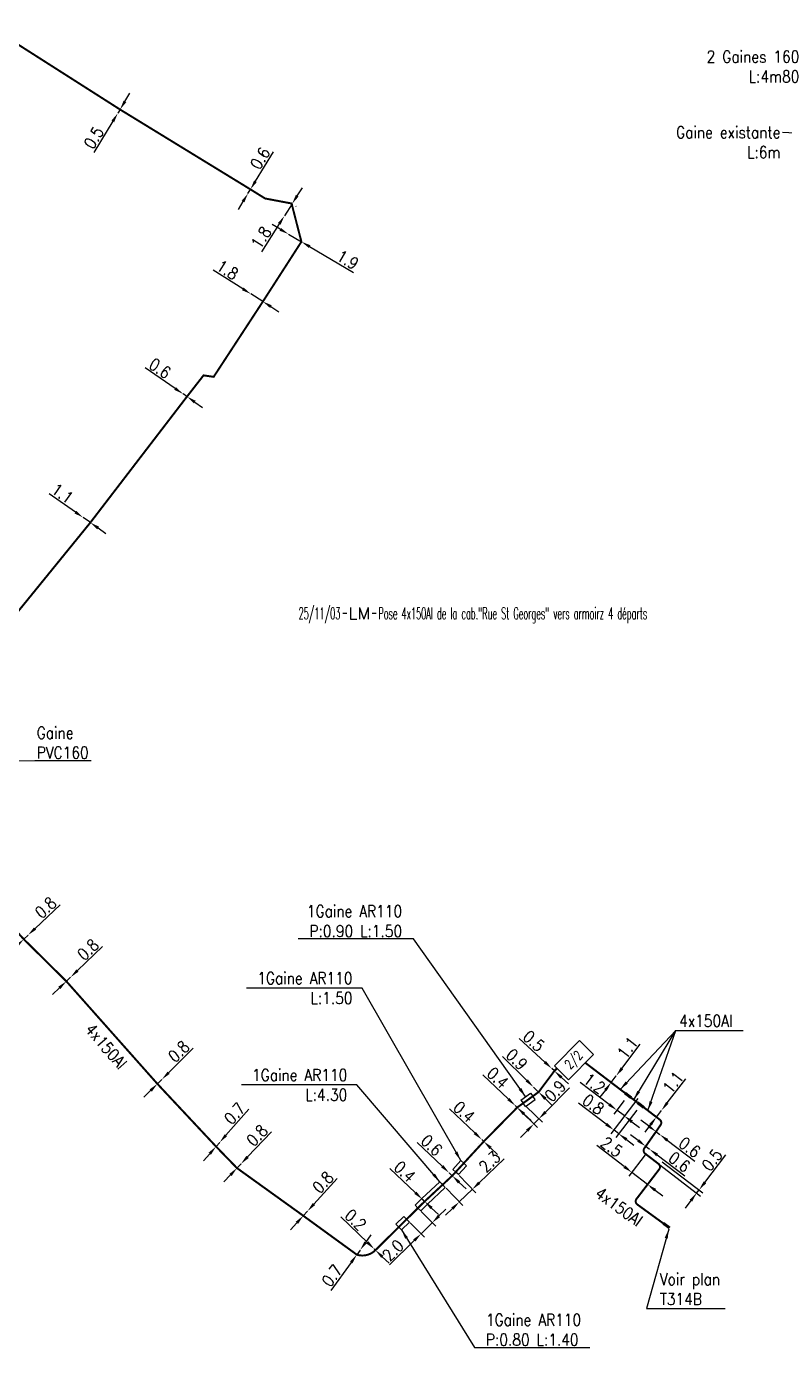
# Model space of a CAD drawing. Header units: millimetres. Extents: x 80000 to 81010, y 144000 to 145002.
# Drawn here: x 80369.8 to 80465.4, y 144175.5 to 144342.2 of the extents above; entities that cross this region are included whole.
import ezdxf
from ezdxf.enums import TextEntityAlignment as Align

# ---------------------------------------------------------------- set-up
doc = ezdxf.new("R2010")
doc.units = ezdxf.units.MM
doc.header["$PDMODE"] = 34
doc.linetypes.add('B_ST_AL', pattern=[2000, 1000, 1000])
doc.layers.get('0').update_dxf_attribs({"linetype": 'CONTINUOUS'})
doc.layers.get('Defpoints').update_dxf_attribs({"linetype": 'CONTINUOUS'})
for name, color, linetype in [('B_100', 3, 'CONTINUOUS'), ('B_110', 1, 'CONTINUOUS'), ('B_300', 7, 'CONTINUOUS'), ('B_310', 7, 'CONTINUOUS'), ('B_400', 7, 'CONTINUOUS')]:
    doc.layers.add(name, color=color, linetype=linetype)
doc.styles.add('M_ROMANS', font='ROMANS.shx', dxfattribs={"width": 0.75})
doc.styles.get("Standard").update_dxf_attribs({"font": 'romans.shx', "width": 0.85})
doc.dimstyles.new('ISO-25', dxfattribs={"dimtxt": 1.5, "dimasz": 1.2, "dimexe": 0.625, "dimexo": 0.625, "dimgap": 0.25, "dimtad": 1, "dimdec": 1, "dimzin": 1, "dimdsep": 46, "dimtxsty": 'Standard', "dimcen": -0.5, "dimadec": 0, "dimazin": 0, "dimtfac": 1, "dimtdec": 1, "dimtmove": 0, "dimatfit": 3, "dimfxl": 0, "dimtolj": 1, "dimarcsym": 0})
doc.dimstyles.get("Standard").update_dxf_attribs({"dimtxt": 1.5, "dimasz": 1.2, "dimexe": 0.625, "dimexo": 0.625, "dimgap": 0.25, "dimtad": 1, "dimdec": 1, "dimzin": 0, "dimdsep": 46, "dimtxsty": 'Standard', "dimcen": -0.5, "dimadec": 0, "dimazin": 0, "dimtfac": 1, "dimtdec": 1, "dimtmove": 0, "dimatfit": 3, "dimfxl": 0, "dimtolj": 1, "dimtzin": 0, "dimarcsym": 0})

# ---------------------------------------------------------------- blocks, each defined once
blk = doc.blocks.new('*D62')
at = {"layer": 'B_100', "color": 0, "linetype": 'Continuous', "lineweight": -2, "transparency": 16777216}
for p, q in [((80376.21, 144223.07), (80379.36, 144226.1)), ((80374.8, 144221.72), (80375.34, 144222.24)), ((80373.93, 144220.89), (80373.07, 144220.06))]:
    blk.add_line(p, q, dxfattribs=at)
at = {"layer": 'B_100', "color": 0, "linetype": 'Continuous', "transparency": 16777216}
for points in [[(80376.07, 144223.22), (80376.35, 144222.93), (80375.34, 144222.24)], [(80373.79, 144221.04), (80374.07, 144220.75), (80374.8, 144221.72)]]:
    blk.add_solid(points, dxfattribs=at)
at = {"layer": 'Defpoints', "color": 0, "linetype": 'Continuous', "transparency": 16777216}
for p in [(80375.34, 144222.24), (80375.34, 144222.24), (80374.8, 144221.72)]:
    blk.add_point(p, dxfattribs=at)
at = {"layer": 'B_100', "color": 0, "linetype": 'Continuous', "transparency": 16777216, "insert": (80377.53, 144225.72), "char_height": 1.5, "attachment_point": 5, "rotation": 43.7852}
blk.add_mtext('\\A1;0.8', dxfattribs=at)
blk = doc.blocks.new('*D63')
at = {"layer": 'B_100', "color": 0, "linetype": 'Continuous', "lineweight": -2, "transparency": 16777216}
for p, q in [((80370.85, 144228.37), (80374.02, 144231.38)), ((80369.43, 144227.03), (80369.97, 144227.55)), ((80368.56, 144226.21), (80367.69, 144225.38))]:
    blk.add_line(p, q, dxfattribs=at)
at = {"layer": 'B_100', "color": 0, "linetype": 'Continuous', "transparency": 16777216}
for points in [[(80370.71, 144228.52), (80370.98, 144228.23), (80369.97, 144227.55)], [(80368.42, 144226.35), (80368.7, 144226.06), (80369.43, 144227.03)]]:
    blk.add_solid(points, dxfattribs=at)
at = {"layer": 'Defpoints', "color": 0, "linetype": 'Continuous', "transparency": 16777216}
for p in [(80369.97, 144227.55), (80369.97, 144227.55), (80369.43, 144227.03)]:
    blk.add_point(p, dxfattribs=at)
at = {"layer": 'B_100', "color": 0, "linetype": 'Continuous', "transparency": 16777216, "insert": (80372.18, 144231.02), "char_height": 1.5, "attachment_point": 5, "rotation": 43.4297}
blk.add_mtext('\\A1;0.8', dxfattribs=at)
blk = doc.blocks.new('*D65')
at = {"layer": 'B_100', "color": 0, "linetype": 'Continuous', "lineweight": -2, "transparency": 16777216}
for p, q in [((80387.71, 144210.18), (80390.81, 144213.27)), ((80386.29, 144208.77), (80386.86, 144209.33)), ((80385.44, 144207.92), (80384.59, 144207.08))]:
    blk.add_line(p, q, dxfattribs=at)
at = {"layer": 'B_100', "color": 0, "linetype": 'Continuous', "transparency": 16777216}
for points in [[(80387.57, 144210.32), (80387.85, 144210.04), (80386.86, 144209.33)], [(80385.3, 144208.07), (80385.58, 144207.78), (80386.29, 144208.77)]]:
    blk.add_solid(points, dxfattribs=at)
at = {"layer": 'Defpoints', "color": 0, "linetype": 'Continuous', "transparency": 16777216}
for p in [(80386.86, 144209.33), (80386.86, 144209.33), (80386.29, 144208.77)]:
    blk.add_point(p, dxfattribs=at)
at = {"layer": 'B_100', "color": 0, "linetype": 'Continuous', "transparency": 16777216, "insert": (80388.98, 144212.86), "char_height": 1.5, "attachment_point": 5, "rotation": 44.8918}
blk.add_mtext('\\A1;0.8', dxfattribs=at)
blk = doc.blocks.new('*D66')
at = {"layer": 'B_100', "color": 0, "linetype": 'Continuous', "lineweight": -2, "transparency": 16777216}
for p, q in [((80394.94, 144202.29), (80397.83, 144205.57)), ((80393.69, 144200.86), (80394.15, 144201.39)), ((80392.9, 144199.96), (80392.1, 144199.06))]:
    blk.add_line(p, q, dxfattribs=at)
at = {"layer": 'B_100', "color": 0, "linetype": 'Continuous', "transparency": 16777216}
for points in [[(80394.79, 144202.42), (80395.09, 144202.16), (80394.15, 144201.39)], [(80392.75, 144200.09), (80393.05, 144199.83), (80393.69, 144200.86)]]:
    blk.add_solid(points, dxfattribs=at)
at = {"layer": 'Defpoints', "color": 0, "linetype": 'Continuous', "transparency": 16777216}
for p in [(80393.69, 144200.86), (80394.15, 144201.39), (80394.15, 144201.39)]:
    blk.add_point(p, dxfattribs=at)
at = {"layer": 'B_100', "color": 0, "linetype": 'Continuous', "transparency": 16777216, "insert": (80396.03, 144205.04), "char_height": 1.5, "attachment_point": 5, "rotation": 48.6605}
blk.add_mtext('\\A1;0.7', dxfattribs=at)
blk = doc.blocks.new('*D67')
at = {"layer": 'B_100', "color": 0, "linetype": 'Continuous', "lineweight": -2, "transparency": 16777216}
for p, q in [((80397.67, 144199.55), (80400.68, 144202.72)), ((80395.5, 144197.27), (80394.67, 144196.4)), ((80396.33, 144198.14), (80396.84, 144198.68))]:
    blk.add_line(p, q, dxfattribs=at)
at = {"layer": 'B_100', "color": 0, "linetype": 'Continuous', "transparency": 16777216}
for points in [[(80397.52, 144199.69), (80397.82, 144199.41), (80396.84, 144198.68)], [(80395.36, 144197.4), (80395.65, 144197.13), (80396.33, 144198.14)]]:
    blk.add_solid(points, dxfattribs=at)
at = {"layer": 'Defpoints', "color": 0, "linetype": 'Continuous', "transparency": 16777216}
for p in [(80396.33, 144198.14), (80396.84, 144198.68), (80396.84, 144198.68)]:
    blk.add_point(p, dxfattribs=at)
at = {"layer": 'B_100', "color": 0, "linetype": 'Continuous', "transparency": 16777216, "insert": (80398.86, 144202.26), "char_height": 1.5, "attachment_point": 5, "rotation": 46.4814}
blk.add_mtext('\\A1;0.8', dxfattribs=at)
blk = doc.blocks.new('*D68')
at = {"layer": 'B_100', "color": 0, "linetype": 'Continuous', "lineweight": -2, "transparency": 16777216}
for p, q in [((80406.04, 144193.6), (80408.98, 144196.84)), ((80404.7, 144192.12), (80405.24, 144192.71)), ((80403.89, 144191.23), (80403.08, 144190.35))]:
    blk.add_line(p, q, dxfattribs=at)
at = {"layer": 'B_100', "color": 0, "linetype": 'Continuous', "transparency": 16777216}
for points in [[(80405.89, 144193.74), (80406.19, 144193.47), (80405.24, 144192.71)], [(80403.74, 144191.37), (80404.04, 144191.1), (80404.7, 144192.12)]]:
    blk.add_solid(points, dxfattribs=at)
at = {"layer": 'Defpoints', "color": 0, "linetype": 'Continuous', "transparency": 16777216}
for p in [(80405.24, 144192.71), (80405.24, 144192.71), (80404.7, 144192.12)]:
    blk.add_point(p, dxfattribs=at)
at = {"layer": 'B_100', "color": 0, "linetype": 'Continuous', "transparency": 16777216, "insert": (80407.17, 144196.34), "char_height": 1.5, "attachment_point": 5, "rotation": 47.7555}
blk.add_mtext('\\A1;0.8', dxfattribs=at)
blk = doc.blocks.new('*D69')
at = {"layer": 'B_100', "color": 0, "linetype": 'Continuous', "lineweight": -2, "transparency": 16777216}
for p, q in [((80412.57, 144188.75), (80413.27, 144189.72)), ((80411.86, 144187.78), (80411.45, 144187.21)), ((80410.75, 144186.24), (80408.19, 144182.7))]:
    blk.add_line(p, q, dxfattribs=at)
at = {"layer": 'B_100', "color": 0, "linetype": 'Continuous', "transparency": 16777216}
for points in [[(80412.41, 144188.87), (80412.73, 144188.64), (80411.86, 144187.78)], [(80410.59, 144186.36), (80410.91, 144186.12), (80411.45, 144187.21)]]:
    blk.add_solid(points, dxfattribs=at)
at = {"layer": 'Defpoints', "color": 0, "linetype": 'Continuous', "transparency": 16777216}
for p in [(80411.45, 144187.21), (80411.86, 144187.78), (80411.86, 144187.78)]:
    blk.add_point(p, dxfattribs=at)
at = {"layer": 'B_100', "color": 0, "linetype": 'Continuous', "transparency": 16777216, "insert": (80408.31, 144184.57), "char_height": 1.5, "attachment_point": 5, "rotation": 54.1164}
blk.add_mtext('\\A1;0.7', dxfattribs=at)
blk = doc.blocks.new('*D70')
at = {"layer": 'B_100', "color": 0, "linetype": 'Continuous', "lineweight": -2, "transparency": 16777216}
for p, q in [((80412.8, 144188.75), (80409.45, 144191.98)), ((80413.8, 144187.78), (80413.66, 144187.92)), ((80414.67, 144186.95), (80415.53, 144186.12))]:
    blk.add_line(p, q, dxfattribs=at)
at = {"layer": 'B_100', "color": 0, "linetype": 'Continuous', "transparency": 16777216}
for points in [[(80412.93, 144188.9), (80412.66, 144188.61), (80413.66, 144187.92)], [(80414.81, 144187.09), (80414.53, 144186.81), (80413.8, 144187.78)]]:
    blk.add_solid(points, dxfattribs=at)
at = {"layer": 'Defpoints', "color": 0, "linetype": 'Continuous', "transparency": 16777216}
for p in [(80413.66, 144187.92), (80413.66, 144187.92), (80413.8, 144187.78)]:
    blk.add_point(p, dxfattribs=at)
at = {"layer": 'B_100', "color": 0, "linetype": 'Continuous', "transparency": 16777216, "insert": (80411.29, 144191.6), "char_height": 1.5, "attachment_point": 5, "rotation": 316.0567}
blk.add_mtext('\\A1;0.2', dxfattribs=at)
blk = doc.blocks.new('*D71')
at = {"layer": 'B_100', "color": 0, "linetype": 'Continuous', "lineweight": -2, "transparency": 16777216}
for p, q in [((80418.84, 144195.03), (80415.63, 144198.08)), ((80420.01, 144193.93), (80419.72, 144194.2)), ((80420.14, 144194.66), (80420.14, 144194.66)), ((80420.44, 144194.38), (80420.44, 144194.38)), ((80420.88, 144193.1), (80421.75, 144192.28))]:
    blk.add_line(p, q, dxfattribs=at)
at = {"layer": 'B_100', "color": 0, "linetype": 'Continuous', "transparency": 16777216}
for points in [[(80418.98, 144195.17), (80418.71, 144194.88), (80419.72, 144194.2)], [(80421.01, 144193.25), (80420.74, 144192.96), (80420.01, 144193.93)]]:
    blk.add_solid(points, dxfattribs=at)
at = {"layer": 'Defpoints', "color": 0, "linetype": 'Continuous', "transparency": 16777216}
for p in [(80419.72, 144194.2), (80419.72, 144194.2), (80420.01, 144193.93)]:
    blk.add_point(p, dxfattribs=at)
at = {"layer": 'B_100', "color": 0, "linetype": 'Continuous', "transparency": 16777216, "insert": (80417.49, 144197.69), "char_height": 1.5, "attachment_point": 5, "rotation": 316.5666}
blk.add_mtext('\\A1;0.4', dxfattribs=at)
blk = doc.blocks.new('*D72')
at = {"layer": 'B_100', "color": 0, "linetype": 'Continuous', "lineweight": -2, "transparency": 16777216}
for p, q in [((80422.22, 144198.37), (80419.06, 144201.39)), ((80423.49, 144197.17), (80423.09, 144197.55)), ((80424.36, 144196.34), (80425.23, 144195.51))]:
    blk.add_line(p, q, dxfattribs=at)
at = {"layer": 'B_100', "color": 0, "linetype": 'Continuous', "transparency": 16777216}
for points in [[(80422.36, 144198.52), (80422.09, 144198.23), (80423.09, 144197.55)], [(80424.5, 144196.48), (80424.22, 144196.19), (80423.49, 144197.17)]]:
    blk.add_solid(points, dxfattribs=at)
at = {"layer": 'Defpoints', "color": 0, "linetype": 'Continuous', "transparency": 16777216}
for p in [(80423.09, 144197.55), (80423.09, 144197.55), (80423.49, 144197.17)]:
    blk.add_point(p, dxfattribs=at)
at = {"layer": 'B_100', "color": 0, "linetype": 'Continuous', "transparency": 16777216, "insert": (80420.9, 144201.02), "char_height": 1.5, "attachment_point": 5, "rotation": 316.376}
blk.add_mtext('\\A1;0.6', dxfattribs=at)
blk = doc.blocks.new('*D73')
at = {"layer": 'B_100', "color": 0, "linetype": 'Continuous', "lineweight": -2, "transparency": 16777216}
for p, q in [((80426.35, 144202.57), (80423.13, 144205.62)), ((80426.79, 144201.29), (80426.79, 144201.29)), ((80427.04, 144201.04), (80427.04, 144201.04)), ((80427.47, 144201.5), (80427.22, 144201.74)), ((80428.34, 144200.67), (80429.21, 144199.85))]:
    blk.add_line(p, q, dxfattribs=at)
at = {"layer": 'B_100', "color": 0, "linetype": 'Continuous', "transparency": 16777216}
for points in [[(80426.48, 144202.71), (80426.21, 144202.42), (80427.22, 144201.74)], [(80428.48, 144200.82), (80428.2, 144200.53), (80427.47, 144201.5)]]:
    blk.add_solid(points, dxfattribs=at)
at = {"layer": 'Defpoints', "color": 0, "linetype": 'Continuous', "transparency": 16777216}
for p in [(80427.22, 144201.74), (80427.22, 144201.74), (80427.47, 144201.5)]:
    blk.add_point(p, dxfattribs=at)
at = {"layer": 'B_100', "color": 0, "linetype": 'Continuous', "transparency": 16777216, "insert": (80424.99, 144205.23), "char_height": 1.5, "attachment_point": 5, "rotation": 316.4948}
blk.add_mtext('\\A1;0.4', dxfattribs=at)
blk = doc.blocks.new('*D74')
at = {"layer": 'B_100', "color": 0, "linetype": 'Continuous', "lineweight": -2, "transparency": 16777216}
for p, q in [((80430.57, 144206.86), (80427.37, 144209.92)), ((80431.69, 144205.79), (80431.44, 144206.03)), ((80432.56, 144204.96), (80433.43, 144204.13))]:
    blk.add_line(p, q, dxfattribs=at)
at = {"layer": 'B_100', "color": 0, "linetype": 'Continuous', "transparency": 16777216}
for points in [[(80430.71, 144207), (80430.43, 144206.71), (80431.44, 144206.03)], [(80432.7, 144205.1), (80432.42, 144204.81), (80431.69, 144205.79)]]:
    blk.add_solid(points, dxfattribs=at)
at = {"layer": 'Defpoints', "color": 0, "linetype": 'Continuous', "transparency": 16777216}
for p in [(80431.44, 144206.03), (80431.44, 144206.03), (80431.69, 144205.79)]:
    blk.add_point(p, dxfattribs=at)
at = {"layer": 'B_100', "color": 0, "linetype": 'Continuous', "transparency": 16777216, "insert": (80429.23, 144209.53), "char_height": 1.5, "attachment_point": 5, "rotation": 316.315}
blk.add_mtext('\\A1;0.4', dxfattribs=at)
blk = doc.blocks.new('*D75')
at = {"layer": 'B_100', "color": 0, "linetype": 'Continuous', "lineweight": -2, "transparency": 16777216}
for p, q in [((80432.89, 144209.21), (80429.82, 144212.24)), ((80434.39, 144207.74), (80433.74, 144208.37)), ((80435.24, 144206.89), (80436.09, 144206.05))]:
    blk.add_line(p, q, dxfattribs=at)
at = {"layer": 'B_100', "color": 0, "linetype": 'Continuous', "transparency": 16777216}
for points in [[(80433.03, 144209.35), (80432.75, 144209.07), (80433.74, 144208.37)], [(80435.38, 144207.04), (80435.1, 144206.75), (80434.39, 144207.74)]]:
    blk.add_solid(points, dxfattribs=at)
at = {"layer": 'Defpoints', "color": 0, "linetype": 'Continuous', "transparency": 16777216}
for p in [(80433.74, 144208.37), (80433.74, 144208.37), (80434.39, 144207.74)]:
    blk.add_point(p, dxfattribs=at)
at = {"layer": 'B_100', "color": 0, "linetype": 'Continuous', "transparency": 16777216, "insert": (80431.63, 144211.86), "char_height": 1.5, "attachment_point": 5, "rotation": 315.4124}
blk.add_mtext('\\A1;0.9', dxfattribs=at)
blk = doc.blocks.new('*D76')
at = {"layer": 'B_100', "color": 0, "linetype": 'Continuous', "lineweight": -2, "transparency": 16777216}
for p, q in [((80435.17, 144211.52), (80431.94, 144214.51)), ((80436.38, 144210.4), (80436.05, 144210.71)), ((80437.26, 144209.59), (80438.14, 144208.77))]:
    blk.add_line(p, q, dxfattribs=at)
at = {"layer": 'B_100', "color": 0, "linetype": 'Continuous', "transparency": 16777216}
for points in [[(80435.31, 144211.67), (80435.03, 144211.38), (80436.05, 144210.71)], [(80437.4, 144209.73), (80437.12, 144209.44), (80436.38, 144210.4)]]:
    blk.add_solid(points, dxfattribs=at)
at = {"layer": 'Defpoints', "color": 0, "linetype": 'Continuous', "transparency": 16777216}
for p in [(80436.05, 144210.71), (80436.05, 144210.71), (80436.38, 144210.4)]:
    blk.add_point(p, dxfattribs=at)
at = {"layer": 'B_100', "color": 0, "linetype": 'Continuous', "transparency": 16777216, "insert": (80433.78, 144214.17), "char_height": 1.5, "attachment_point": 5, "rotation": 317.1846}
blk.add_mtext('\\A1;0.5', dxfattribs=at)
blk = doc.blocks.new('B_310_02')
at = {"color": 0, "linetype": 'Continuous', "flags": 128}
blk.add_lwpolyline([(-2.25, -1.25), (-2.25, 1.25), (2.25, 1.25), (2.25, -1.25)], close=True, dxfattribs=at)
at = {"color": 0, "linetype": 'Continuous', "style": 'M_ROMANS', "width": 0.75}
blk.add_text('2/2', height=1.2, dxfattribs=at).set_placement((0, 0), align=Align.MIDDLE)
at = {"color": 0, "linetype": 'Continuous', "style": 'M_ROMANS', "width": 0.75, "flags": 3}
for tag, p in [('DEF_LEG', (0, -5)), ('DEF_COUP', (0, -7.5)), ('DEF_TYPE', (0, -10))]:
    blk.add_attdef(tag, text='', height=1.2, dxfattribs=at).set_placement(p, align=Align.MIDDLE)
blk = doc.blocks.new('*D77')
at = {"layer": 'B_100', "color": 0, "linetype": 'Continuous', "lineweight": -2, "transparency": 16777216}
for p, q in [((80426.9, 144196.29), (80430.05, 144199.32)), ((80424.36, 144197.19), (80426.47, 144195.01)), ((80422.71, 144195.6), (80424.81, 144193.41)), ((80424.38, 144193.86), (80426.03, 144195.46)), ((80423.51, 144193.03), (80422.65, 144192.2))]:
    blk.add_line(p, q, dxfattribs=at)
at = {"layer": 'B_100', "color": 0, "linetype": 'Continuous', "transparency": 16777216}
for points in [[(80426.76, 144196.43), (80427.04, 144196.15), (80426.03, 144195.46)], [(80423.37, 144193.17), (80423.65, 144192.89), (80424.38, 144193.86)]]:
    blk.add_solid(points, dxfattribs=at)
at = {"layer": 'Defpoints', "color": 0, "linetype": 'Continuous', "transparency": 16777216}
for p in [(80423.93, 144197.64), (80422.27, 144196.05), (80424.38, 144193.86)]:
    blk.add_point(p, dxfattribs=at)
at = {"layer": 'B_100', "color": 0, "linetype": 'Continuous', "transparency": 16777216, "insert": (80428.21, 144198.94), "char_height": 1.5, "attachment_point": 5, "rotation": 43.9366}
blk.add_mtext('\\A1;2.3', dxfattribs=at)
blk = doc.blocks.new('*D78')
at = {"layer": 'B_100', "color": 0, "linetype": 'Continuous', "lineweight": -2, "transparency": 16777216}
for p, q in [((80419.59, 144192.64), (80421.41, 144190.81)), ((80421.82, 144192.1), (80422.68, 144192.94)), ((80418.17, 144191.23), (80419.99, 144189.4)), ((80420.97, 144191.25), (80419.55, 144189.84)), ((80418.7, 144189), (80415.59, 144185.92))]:
    blk.add_line(p, q, dxfattribs=at)
at = {"layer": 'B_100', "color": 0, "linetype": 'Continuous', "transparency": 16777216}
for points in [[(80421.68, 144192.24), (80421.96, 144191.95), (80420.97, 144191.25)], [(80418.56, 144189.14), (80418.84, 144188.86), (80419.55, 144189.84)]]:
    blk.add_solid(points, dxfattribs=at)
at = {"layer": 'Defpoints', "color": 0, "linetype": 'Continuous', "transparency": 16777216}
for p in [(80419.15, 144193.09), (80417.73, 144191.68), (80420.97, 144191.25)]:
    blk.add_point(p, dxfattribs=at)
at = {"layer": 'B_100', "color": 0, "linetype": 'Continuous', "transparency": 16777216, "insert": (80416.02, 144187.75), "char_height": 1.5, "attachment_point": 5, "rotation": 44.7443}
blk.add_mtext('\\A1;2.0', dxfattribs=at)
blk = doc.blocks.new('*D79')
at = {"layer": 'B_100', "color": 0, "linetype": 'Continuous', "lineweight": -2, "transparency": 16777216}
for p, q in [((80435.26, 144205.21), (80438.29, 144208.28)), ((80431.88, 144205.59), (80434.23, 144203.28)), ((80432.87, 144205.88), (80434.86, 144203.92)), ((80433.79, 144203.72), (80434.42, 144204.36)), ((80432.94, 144202.86), (80432.1, 144202.01))]:
    blk.add_line(p, q, dxfattribs=at)
at = {"layer": 'B_100', "color": 0, "linetype": 'Continuous', "transparency": 16777216}
for points in [[(80435.12, 144205.35), (80435.4, 144205.07), (80434.42, 144204.36)], [(80432.8, 144203), (80433.09, 144202.72), (80433.79, 144203.72)]]:
    blk.add_solid(points, dxfattribs=at)
at = {"layer": 'Defpoints', "color": 0, "linetype": 'Continuous', "transparency": 16777216}
for p in [(80431.44, 144206.03), (80432.43, 144206.32), (80434.42, 144204.36)]:
    blk.add_point(p, dxfattribs=at)
at = {"layer": 'B_100', "color": 0, "linetype": 'Continuous', "transparency": 16777216, "insert": (80436.48, 144207.88), "char_height": 1.5, "attachment_point": 5, "rotation": 45.4124}
blk.add_mtext('\\A1;0.9', dxfattribs=at)
blk = doc.blocks.new('GIS_MODF')
at = {"color": 0, "linetype": 'Continuous', "flags": 128}
for points in [[(-2.18, -0.01), (-1.68, -0.01)], [(1.52, -0.01), (2.02, -0.01)]]:
    blk.add_lwpolyline(points, dxfattribs=at)
at = {"color": 0, "linetype": 'Continuous', "width": 0.5}
blk.add_attdef('DATE', text='', height=1.5, dxfattribs=at).set_placement((-2.5, -0.8), align=Align.RIGHT)
at = {"color": 0, "linetype": 'Continuous', "width": 1.771291}
blk.add_attdef('USER', text='', height=1.5, dxfattribs=at).set_placement((-1.51, -0.8), (1.28, -0.8), align=Align.FIT)
at = {"color": 0, "linetype": 'Continuous', "width": 0.5}
blk.add_attdef('DESC', (2.29, -0.8), '', height=1.5, dxfattribs=at)
blk = doc.blocks.new('*D421')
at = {"layer": 'B_100', "color": 0, "linetype": 'Continuous', "lineweight": -2, "transparency": 16777216}
for p, q in [((80444.91, 144210.73), (80447.22, 144213.78)), ((80443.55, 144208.94), (80444.18, 144209.78)), ((80442.82, 144207.99), (80442.09, 144207.03))]:
    blk.add_line(p, q, dxfattribs=at)
at = {"layer": 'B_100', "color": 0, "linetype": 'Continuous', "transparency": 16777216}
for points in [[(80444.75, 144210.85), (80445.07, 144210.61), (80444.18, 144209.78)], [(80442.66, 144208.11), (80442.98, 144207.87), (80443.55, 144208.94)]]:
    blk.add_solid(points, dxfattribs=at)
at = {"layer": 'Defpoints', "color": 0, "linetype": 'Continuous', "transparency": 16777216}
for p in [(80443.55, 144208.94), (80444.18, 144209.78), (80444.18, 144209.78)]:
    blk.add_point(p, dxfattribs=at)
at = {"layer": 'B_100', "color": 0, "linetype": 'Continuous', "transparency": 16777216, "insert": (80445.63, 144213.34), "char_height": 1.5, "attachment_point": 5, "rotation": 52.7582}
blk.add_mtext('\\A1;1.1', dxfattribs=at)
blk = doc.blocks.new('*D422')
at = {"layer": 'B_300', "color": 0, "linetype": 'Continuous', "lineweight": -2, "transparency": 16777216}
for p, q in [((80443.3, 144206.17), (80439.64, 144208.95)), ((80445.18, 144206.67), (80443.87, 144204.95)), ((80446.89, 144206.93), (80444.83, 144204.22)), ((80445.21, 144204.72), (80444.25, 144205.45)), ((80446.16, 144203.99), (80447.12, 144203.27))]:
    blk.add_line(p, q, dxfattribs=at)
at = {"layer": 'B_300', "color": 0, "linetype": 'Continuous', "transparency": 16777216}
for points in [[(80443.42, 144206.33), (80443.18, 144206.01), (80444.25, 144205.45)], [(80446.29, 144204.15), (80446.04, 144203.83), (80445.21, 144204.72)]]:
    blk.add_solid(points, dxfattribs=at)
at = {"layer": 'Defpoints', "color": 0, "linetype": 'Continuous', "transparency": 16777216}
for p in [(80447.27, 144207.43), (80445.56, 144207.17), (80444.25, 144205.45)]:
    blk.add_point(p, dxfattribs=at)
at = {"layer": 'B_300', "color": 0, "linetype": 'Continuous', "transparency": 16777216, "insert": (80441.43, 144208.84), "char_height": 1.5, "attachment_point": 5, "rotation": 322.7582}
blk.add_mtext('\\A1;1.2', dxfattribs=at)
blk = doc.blocks.new('*D423')
at = {"layer": 'B_300', "color": 0, "linetype": 'Continuous', "lineweight": -2, "transparency": 16777216}
for p, q in [((80442.91, 144203.68), (80439.43, 144206.33)), ((80446.89, 144206.93), (80443.49, 144202.46)), ((80446.77, 144205.45), (80444.13, 144201.98)), ((80444.51, 144202.47), (80443.87, 144202.96)), ((80445.46, 144201.75), (80446.42, 144201.02))]:
    blk.add_line(p, q, dxfattribs=at)
at = {"layer": 'B_300', "color": 0, "linetype": 'Continuous', "transparency": 16777216}
for points in [[(80443.04, 144203.84), (80442.79, 144203.52), (80443.87, 144202.96)], [(80445.58, 144201.91), (80445.34, 144201.59), (80444.51, 144202.47)]]:
    blk.add_solid(points, dxfattribs=at)
at = {"layer": 'Defpoints', "color": 0, "linetype": 'Continuous', "transparency": 16777216}
for p in [(80447.27, 144207.43), (80447.15, 144205.95), (80444.51, 144202.47)]:
    blk.add_point(p, dxfattribs=at)
at = {"layer": 'B_300', "color": 0, "linetype": 'Continuous', "transparency": 16777216, "insert": (80441.3, 144206.17), "char_height": 1.5, "attachment_point": 5, "rotation": 322.7582}
blk.add_mtext('\\A1;0.8', dxfattribs=at)
blk = doc.blocks.new('*D424')
at = {"layer": 'B_100', "color": 0, "linetype": 'Continuous', "lineweight": -2, "transparency": 16777216}
for p, q in [((80450.62, 144206.37), (80452.95, 144209.4)), ((80449.25, 144204.58), (80449.89, 144205.42)), ((80448.52, 144203.63), (80447.79, 144202.68))]:
    blk.add_line(p, q, dxfattribs=at)
at = {"layer": 'B_100', "color": 0, "linetype": 'Continuous', "transparency": 16777216}
for points in [[(80450.47, 144206.49), (80450.78, 144206.25), (80449.89, 144205.42)], [(80448.36, 144203.75), (80448.68, 144203.51), (80449.25, 144204.58)]]:
    blk.add_solid(points, dxfattribs=at)
at = {"layer": 'Defpoints', "color": 0, "linetype": 'Continuous', "transparency": 16777216}
for p in [(80449.25, 144204.58), (80449.89, 144205.42), (80449.89, 144205.42)]:
    blk.add_point(p, dxfattribs=at)
at = {"layer": 'B_100', "color": 0, "linetype": 'Continuous', "transparency": 16777216, "insert": (80451.36, 144208.97), "char_height": 1.5, "attachment_point": 5, "rotation": 52.4809}
blk.add_mtext('\\A1;1.1', dxfattribs=at)
blk = doc.blocks.new('*D425')
at = {"layer": 'B_100', "color": 0, "linetype": 'Continuous', "lineweight": -2, "transparency": 16777216}
for p, q in [((80448.24, 144203.47), (80447.29, 144204.2)), ((80449.2, 144202.74), (80449.67, 144202.38)), ((80450.63, 144201.65), (80454.11, 144199.01))]:
    blk.add_line(p, q, dxfattribs=at)
at = {"layer": 'B_100', "color": 0, "linetype": 'Continuous', "transparency": 16777216}
for points in [[(80448.36, 144203.63), (80448.12, 144203.31), (80449.2, 144202.74)], [(80450.75, 144201.81), (80450.51, 144201.5), (80449.67, 144202.38)]]:
    blk.add_solid(points, dxfattribs=at)
at = {"layer": 'Defpoints', "color": 0, "linetype": 'Continuous', "transparency": 16777216}
for p in [(80449.2, 144202.74), (80449.2, 144202.74), (80449.67, 144202.38)]:
    blk.add_point(p, dxfattribs=at)
at = {"layer": 'B_100', "color": 0, "linetype": 'Continuous', "transparency": 16777216, "insert": (80453.45, 144200.76), "char_height": 1.5, "attachment_point": 5, "rotation": 322.7582}
blk.add_mtext('\\A1;0.6', dxfattribs=at)
blk = doc.blocks.new('*D426')
at = {"layer": 'B_100', "color": 0, "linetype": 'Continuous', "lineweight": -2, "transparency": 16777216}
for p, q in [((80446.95, 144201.62), (80446, 144202.34)), ((80447.91, 144200.89), (80448.39, 144200.53)), ((80449.34, 144199.8), (80452.82, 144197.16))]:
    blk.add_line(p, q, dxfattribs=at)
at = {"layer": 'B_100', "color": 0, "linetype": 'Continuous', "transparency": 16777216}
for points in [[(80447.07, 144201.78), (80446.83, 144201.46), (80447.91, 144200.89)], [(80449.46, 144199.96), (80449.22, 144199.64), (80448.39, 144200.53)]]:
    blk.add_solid(points, dxfattribs=at)
at = {"layer": 'Defpoints', "color": 0, "linetype": 'Continuous', "transparency": 16777216}
for p in [(80447.91, 144200.89), (80447.91, 144200.89), (80448.39, 144200.53)]:
    blk.add_point(p, dxfattribs=at)
at = {"layer": 'B_100', "color": 0, "linetype": 'Continuous', "transparency": 16777216, "insert": (80452.16, 144198.91), "char_height": 1.5, "attachment_point": 5, "rotation": 322.7582}
blk.add_mtext('\\A1;0.6', dxfattribs=at)
blk = doc.blocks.new('*D427')
at = {"layer": 'B_100', "color": 0, "linetype": 'Continuous', "lineweight": -2, "transparency": 16777216}
for p, q in [((80445.2, 144198.32), (80441.73, 144200.98)), ((80447.84, 144199.8), (80445.78, 144197.1)), ((80448.14, 144196.08), (80446.16, 144197.59)), ((80449.1, 144195.35), (80450.05, 144194.62))]:
    blk.add_line(p, q, dxfattribs=at)
at = {"layer": 'B_100', "color": 0, "linetype": 'Continuous', "transparency": 16777216}
for points in [[(80445.33, 144198.48), (80445.08, 144198.16), (80446.16, 144197.59)], [(80449.22, 144195.5), (80448.97, 144195.19), (80448.14, 144196.08)]]:
    blk.add_solid(points, dxfattribs=at)
at = {"layer": 'Defpoints', "color": 0, "linetype": 'Continuous', "transparency": 16777216}
for p in [(80448.22, 144200.29), (80448.14, 144196.08), (80448.14, 144196.08)]:
    blk.add_point(p, dxfattribs=at)
at = {"layer": 'B_100', "color": 0, "linetype": 'Continuous', "transparency": 16777216, "insert": (80443.6, 144200.81), "char_height": 1.5, "attachment_point": 5, "rotation": 322.5764}
blk.add_mtext('\\A1;2.5', dxfattribs=at)
blk = doc.blocks.new('*D428')
at = {"layer": 'B_100', "color": 0, "linetype": 'Continuous', "lineweight": -2, "transparency": 16777216}
for p, q in [((80449.99, 144198.94), (80455.13, 144195)), ((80455.37, 144196.34), (80458.02, 144199.81)), ((80449.68, 144198.55), (80454.83, 144194.61)), ((80453.61, 144194.03), (80452.88, 144193.08)), ((80454.33, 144194.99), (80454.64, 144195.38))]:
    blk.add_line(p, q, dxfattribs=at)
at = {"layer": 'B_100', "color": 0, "linetype": 'Continuous', "transparency": 16777216}
for points in [[(80455.21, 144196.46), (80455.53, 144196.22), (80454.64, 144195.38)], [(80453.45, 144194.16), (80453.76, 144193.91), (80454.33, 144194.99)]]:
    blk.add_solid(points, dxfattribs=at)
at = {"layer": 'Defpoints', "color": 0, "linetype": 'Continuous', "transparency": 16777216}
for p in [(80449.18, 144198.93), (80449.49, 144199.32), (80454.33, 144194.99)]:
    blk.add_point(p, dxfattribs=at)
at = {"layer": 'B_100', "color": 0, "linetype": 'Continuous', "transparency": 16777216, "insert": (80456.27, 144199.16), "char_height": 1.5, "attachment_point": 5, "rotation": 52.5764}
blk.add_mtext('\\A1;0.5', dxfattribs=at)
blk = doc.blocks.new('B_300_03')
at = {"color": 0, "linetype": 'Continuous'}
blk.add_solid([(-1, 0.75), (-1, 0), (1, 0.75), (1, 0)], dxfattribs=at)
at = {"color": 0, "linetype": 'Continuous', "style": 'M_ROMANS', "width": 0.75, "flags": 3}
for tag, p in [('DEF_COUP', (0, -6.75)), ('DEF_LEG', (0, -4.25)), ('DEF_TYPE', (0, -9.25))]:
    blk.add_attdef(tag, text='', height=1.2, dxfattribs=at).set_placement(p, align=Align.MIDDLE)
blk = doc.blocks.new('*D461')
at = {"layer": 'B_110', "color": 0, "linetype": 'Continuous', "lineweight": -2, "transparency": 16777216}
for p, q in [((80382.2, 144332.79), (80382.82, 144333.82)), ((80381.58, 144331.76), (80381.29, 144331.29)), ((80380.67, 144330.27), (80378.29, 144326.32))]:
    blk.add_line(p, q, dxfattribs=at)
at = {"layer": 'B_110', "color": 0, "linetype": 'Continuous', "transparency": 16777216}
for points in [[(80382.03, 144332.89), (80382.37, 144332.69), (80381.58, 144331.76)], [(80380.5, 144330.37), (80380.84, 144330.16), (80381.29, 144331.29)]]:
    blk.add_solid(points, dxfattribs=at)
at = {"layer": 'Defpoints', "color": 0, "linetype": 'Continuous', "transparency": 16777216}
for p in [(80381.29, 144331.29), (80381.58, 144331.76), (80381.58, 144331.76)]:
    blk.add_point(p, dxfattribs=at)
at = {"layer": 'B_110', "color": 0, "linetype": 'Continuous', "transparency": 16777216, "insert": (80378.25, 144328.2), "char_height": 1.5, "attachment_point": 5, "rotation": 58.8151}
blk.add_mtext('\\A1;0.5', dxfattribs=at)
blk = doc.blocks.new('*D462')
at = {"layer": 'B_110', "color": 0, "linetype": 'Continuous', "lineweight": -2, "transparency": 16777216}
for p, q in [((80398.66, 144322.7), (80400.94, 144326.43)), ((80397.72, 144321.16), (80398.03, 144321.68)), ((80397.09, 144320.14), (80396.46, 144319.12))]:
    blk.add_line(p, q, dxfattribs=at)
at = {"layer": 'B_110', "color": 0, "linetype": 'Continuous', "transparency": 16777216}
for points in [[(80398.49, 144322.8), (80398.83, 144322.6), (80398.03, 144321.68)], [(80396.92, 144320.24), (80397.26, 144320.03), (80397.72, 144321.16)]]:
    blk.add_solid(points, dxfattribs=at)
at = {"layer": 'Defpoints', "color": 0, "linetype": 'Continuous', "transparency": 16777216}
for p in [(80397.72, 144321.16), (80398.03, 144321.68), (80398.03, 144321.68)]:
    blk.add_point(p, dxfattribs=at)
at = {"layer": 'B_110', "color": 0, "linetype": 'Continuous', "transparency": 16777216, "insert": (80399.26, 144325.6), "char_height": 1.5, "attachment_point": 5, "rotation": 58.5308}
blk.add_mtext('\\A1;0.6', dxfattribs=at)
blk = doc.blocks.new('*D463')
at = {"layer": 'B_110', "color": 0, "linetype": 'Continuous', "lineweight": -2, "transparency": 16777216}
for p, q in [((80403.93, 144320.87), (80404.58, 144321.88)), ((80403.29, 144319.86), (80402.32, 144318.34)), ((80403.75, 144319.57), (80403.81, 144319.52)), ((80401.67, 144317.33), (80399.42, 144313.8))]:
    blk.add_line(p, q, dxfattribs=at)
at = {"layer": 'B_110', "color": 0, "linetype": 'Continuous', "transparency": 16777216}
for points in [[(80403.76, 144320.98), (80404.1, 144320.77), (80403.29, 144319.86)], [(80401.51, 144317.44), (80401.84, 144317.23), (80402.32, 144318.34)]]:
    blk.add_solid(points, dxfattribs=at)
at = {"layer": 'Defpoints', "color": 0, "linetype": 'Continuous', "transparency": 16777216}
for p in [(80403.22, 144319.9), (80403.29, 144319.86), (80402.32, 144318.34)]:
    blk.add_point(p, dxfattribs=at)
at = {"layer": 'B_110', "color": 0, "linetype": 'Continuous', "transparency": 16777216, "insert": (80399.38, 144315.6), "char_height": 1.5, "attachment_point": 5, "rotation": 57.4719}
blk.add_mtext('\\A1;1.8', dxfattribs=at)
blk = doc.blocks.new('*D464')
at = {"layer": 'B_110', "color": 0, "linetype": 'Continuous', "lineweight": -2, "transparency": 16777216}
for p, q in [((80401.79, 144316.64), (80400.76, 144317.25)), ((80402.83, 144316.03), (80404.46, 144315.07)), ((80405.5, 144314.46), (80411.04, 144311.19))]:
    blk.add_line(p, q, dxfattribs=at)
at = {"layer": 'B_110', "color": 0, "linetype": 'Continuous', "transparency": 16777216}
for points in [[(80401.89, 144316.81), (80401.69, 144316.47), (80402.83, 144316.03)], [(80405.6, 144314.63), (80405.4, 144314.29), (80404.46, 144315.07)]]:
    blk.add_solid(points, dxfattribs=at)
at = {"layer": 'Defpoints', "color": 0, "linetype": 'Continuous', "transparency": 16777216}
for p in [(80402.83, 144316.03), (80404.46, 144315.07), (80404.46, 144315.07)]:
    blk.add_point(p, dxfattribs=at)
at = {"layer": 'B_110', "color": 0, "linetype": 'Continuous', "transparency": 16777216, "insert": (80410.29, 144312.8), "char_height": 1.5, "attachment_point": 5, "rotation": 329.499}
blk.add_mtext('\\A1;1.9', dxfattribs=at)
blk = doc.blocks.new('*D465')
at = {"layer": 'B_110', "color": 0, "linetype": 'Continuous', "lineweight": -2, "transparency": 16777216}
for p, q in [((80397.06, 144309.12), (80393.33, 144311.47)), ((80399.6, 144307.52), (80398.08, 144308.48)), ((80399.94, 144308.05), (80399.94, 144308.05)), ((80400.62, 144306.88), (80401.63, 144306.24))]:
    blk.add_line(p, q, dxfattribs=at)
at = {"layer": 'B_110', "color": 0, "linetype": 'Continuous', "transparency": 16777216}
for points in [[(80397.17, 144309.29), (80396.96, 144308.95), (80398.08, 144308.48)], [(80400.72, 144307.05), (80400.51, 144306.71), (80399.6, 144307.52)]]:
    blk.add_solid(points, dxfattribs=at)
at = {"layer": 'Defpoints', "color": 0, "linetype": 'Continuous', "transparency": 16777216}
for p in [(80398.08, 144308.48), (80399.6, 144307.52), (80399.6, 144307.52)]:
    blk.add_point(p, dxfattribs=at)
at = {"layer": 'B_110', "color": 0, "linetype": 'Continuous', "transparency": 16777216, "insert": (80395.13, 144311.52), "char_height": 1.5, "attachment_point": 5, "rotation": 327.8011}
blk.add_mtext('\\A1;1.8', dxfattribs=at)
blk = doc.blocks.new('*D466')
at = {"layer": 'B_110', "color": 0, "linetype": 'Continuous', "lineweight": -2, "transparency": 16777216}
for p, q in [((80388.54, 144296.54), (80384.75, 144299.16)), ((80390.02, 144295.52), (80389.52, 144295.86)), ((80391, 144294.83), (80391.99, 144294.15))]:
    blk.add_line(p, q, dxfattribs=at)
at = {"layer": 'B_110', "color": 0, "linetype": 'Continuous', "transparency": 16777216}
for points in [[(80388.65, 144296.71), (80388.42, 144296.38), (80389.52, 144295.86)], [(80391.12, 144295), (80390.89, 144294.67), (80390.02, 144295.52)]]:
    blk.add_solid(points, dxfattribs=at)
at = {"layer": 'Defpoints', "color": 0, "linetype": 'Continuous', "transparency": 16777216}
for p in [(80389.52, 144295.86), (80390.02, 144295.52), (80390.02, 144295.52)]:
    blk.add_point(p, dxfattribs=at)
at = {"layer": 'B_110', "color": 0, "linetype": 'Continuous', "transparency": 16777216, "insert": (80386.62, 144299.08), "char_height": 1.5, "attachment_point": 5, "rotation": 325.3272}
blk.add_mtext('\\A1;0.6', dxfattribs=at)
blk = doc.blocks.new('*D467')
at = {"layer": 'B_110', "color": 0, "linetype": 'Continuous', "lineweight": -2, "transparency": 16777216}
for p, q in [((80375.94, 144280.94), (80372.65, 144283.24)), ((80377.83, 144279.62), (80376.93, 144280.25)), ((80377.47, 144279.11), (80377.47, 144279.11)), ((80378.81, 144278.94), (80379.8, 144278.25))]:
    blk.add_line(p, q, dxfattribs=at)
at = {"layer": 'B_110', "color": 0, "linetype": 'Continuous', "transparency": 16777216}
for points in [[(80376.06, 144281.11), (80375.83, 144280.78), (80376.93, 144280.25)], [(80378.93, 144279.1), (80378.7, 144278.77), (80377.83, 144279.62)]]:
    blk.add_solid(points, dxfattribs=at)
at = {"layer": 'Defpoints', "color": 0, "linetype": 'Continuous', "transparency": 16777216}
for p in [(80376.93, 144280.25), (80377.83, 144279.62), (80377.83, 144279.62)]:
    blk.add_point(p, dxfattribs=at)
at = {"layer": 'B_110', "color": 0, "linetype": 'Continuous', "transparency": 16777216, "insert": (80374.3, 144283.31), "char_height": 1.5, "attachment_point": 5, "rotation": 325.0725}
blk.add_mtext('\\A1;1.1', dxfattribs=at)

msp = doc.modelspace()

# ---------------------------------------------------------------- linework, layer by layer
at = {"layer": 'B_100', "linetype": 'B_ST_AL', "flags": 128}
msp.add_lwpolyline([(80436.7, 144210.72, 0.25, 0.25, 0), (80436.38, 144210.4, 0.25, 0.25, 0), (80434.39, 144207.74, 0.25, 0.25, 0), (80431.69, 144205.79, 0.25, 0.25, 0), (80427.47, 144201.5, 0.25, 0.25, 0), (80423.49, 144197.17, 0.25, 0.25, 0), (80420.01, 144193.93, 0.25, 0.25, 0), (80413.8, 144187.78, 0.25, 0.25, -0.278301), (80411.45, 144187.21, 0.25, 0.25, 0), (80404.7, 144192.12, 0.25, 0.25, 0), (80396.33, 144198.14, 0.25, 0.25, 0), (80393.69, 144200.86, 0.25, 0.25, 0), (80386.29, 144208.77, 0.25, 0.25, 0), (80374.8, 144221.72, 0.25, 0.25, 0), (80369.43, 144227.03, 0.25, 0.25, 0), (80364.37, 144232.53, 0.25, 0.25, 0), (80356.33, 144241.46, 0.25, 0.25, -0.427141), (80356.37, 144241.99, 0.25, 0.25, 0), (80358.94, 144245.6, 0.25, 0.25, 0), (80360.35, 144246.68, 0.25, 0.25, 0), (80360.35, 144246.68, 0.25, 0.25, -0.412573), (80360.87, 144246.65, 0.25, 0.25, 0), (80361.49, 144246.05, 0, 0, 0)], format="xyseb", dxfattribs=at)
at = {"layer": 'B_100', "linetype": 'B_ST_AL', "const_width": 0.25, "flags": 128}
for points in [[(80440.28, 144211.43), (80443.55, 144208.94), (80445.28, 144207.62)], [(80446.07, 144207.01), (80446.87, 144206.41)]]:
    msp.add_lwpolyline(points, dxfattribs=at)
msp.add_lwpolyline([(80450.11, 144191.17), (80446.85, 144193.54, -0.421786), (80446.74, 144194.25), (80447.22, 144194.87), (80448.52, 144196.57), (80449.6, 144197.98, 0.414214), (80449.51, 144198.68), (80447.84, 144199.96, -0.401041), (80447.73, 144200.64), (80447.91, 144200.89), (80449.2, 144202.74), (80449.78, 144203.58, 0.401316), (80449.67, 144204.26), (80449.25, 144204.58), (80447.66, 144205.8)], format="xyb", dxfattribs=at)
at = {"layer": 'B_100', "linetype": 'B_ST_AL', "flags": 128}
msp.add_lwpolyline([(80414.8, 144188.77), (80416.22, 144190.18)], dxfattribs=at)
at = {"layer": 'B_110', "linetype": 'B_ST_AL', "const_width": 0.25}
msp.add_lwpolyline([(80362.02, 144246.51), (80355.23, 144253.59), (80364.23, 144262.89), (80377.83, 144279.62), (80390.02, 144295.52), (80392.11, 144298.2), (80393.39, 144298.02), (80399.6, 144307.52), (80404.46, 144315.07), (80403.22, 144319.9), (80399.88, 144320.53), (80398.03, 144321.68), (80381.58, 144331.76), (80365.4, 144342.08), (80364.79, 144341.13)], dxfattribs=at)
at = {"layer": 'B_400', "color": 7, "linetype": 'CONTINUOUS'}
for p, q in [((80432.13, 144206.72), (80433.35, 144207.6)), ((80433.35, 144207.6), (80433.64, 144207.2)), ((80433.94, 144206.79), (80433.64, 144207.2)), ((80432.13, 144206.72), (80432.43, 144206.32)), ((80432.72, 144205.91), (80432.43, 144206.32)), ((80432.72, 144205.91), (80433.94, 144206.79)), ((80423.56, 144197.98), (80424.57, 144199.09)), ((80424.57, 144199.09), (80424.94, 144198.75)), ((80423.56, 144197.98), (80423.93, 144197.64)), ((80424.3, 144197.31), (80423.93, 144197.64)), ((80424.3, 144197.31), (80425.31, 144198.41)), ((80425.31, 144198.41), (80424.94, 144198.75)), ((80421.93, 144196.41), (80419.66, 144194.29)), ((80422.61, 144195.68), (80420.35, 144193.57)), ((80421.93, 144196.41), (80422.27, 144196.05)), ((80422.61, 144195.68), (80422.27, 144196.05)), ((80419.66, 144194.29), (80418.8, 144193.44)), ((80418.8, 144193.44), (80419.15, 144193.09)), ((80419.51, 144192.73), (80419.15, 144193.09)), ((80420.35, 144193.57), (80419.51, 144192.73)), ((80417.38, 144192.03), (80416.39, 144191.05)), ((80416.39, 144191.05), (80416.74, 144190.69)), ((80417.09, 144190.34), (80416.74, 144190.69)), ((80418.09, 144191.32), (80417.09, 144190.34)), ((80417.38, 144192.03), (80417.73, 144191.68)), ((80418.09, 144191.32), (80417.73, 144191.68))]:
    msp.add_line(p, q, dxfattribs=at)

# ---------------------------------------------------------------- block references
at = {"layer": 'B_100', "linetype": 'Continuous'}
ref = msp.add_blockref('GIS_MODF', (80411.88, 144268.21), dxfattribs=at)
ref.add_attrib('DATE', '25/11/03', dxfattribs={"layer": '0', "color": 0, "linetype": 'B_ST_AL', "height": 1.5, "width": 0.5}).set_placement((80409.38, 144267.41), align=Align.RIGHT)
ref.add_attrib('USER', 'LM', dxfattribs={"layer": '0', "color": 0, "linetype": 'B_ST_AL', "height": 1.5, "width": 1.0532}).set_placement((80410.37, 144267.41), (80413.16, 144267.41), align=Align.FIT)
ref.add_attrib('DESC', 'Pose 4x150Al de la cab."Rue St Georges" vers armoirz 4 départs', (80414.17, 144267.41), dxfattribs={"layer": '0', "color": 0, "linetype": 'B_ST_AL', "height": 1.5, "width": 0.5})
at = {"layer": 'B_300', "linetype": 'ByBlock', "xscale": 0.5, "yscale": 0.5, "zscale": 0.5}
for p, rotation in [((80445.56, 144207.17), 322.6305952394848), ((80447.15, 144205.95), 322.630595241797), ((80450.41, 144190.73), 324.0536889829732)]:
    msp.add_blockref('B_300_03', p, dxfattribs=dict(at, rotation=rotation))
at = {"layer": 'B_310', "linetype": 'ByBlock', "rotation": 45.31443161322584}
msp.add_blockref('B_310_02', (80438.85, 144211.76), dxfattribs=at)

# ---------------------------------------------------------------- texts
at = {"layer": 'B_100', "linetype": 'Continuous', "width": 0.85}
msp.add_text('4x150Al', height=1.5, rotation=324.0537, dxfattribs=at).set_placement((80441.37, 144194.62))
at = {"layer": 'B_100', "linetype": 'Continuous', "char_height": 1.5}
for s, insert, attachment_point in [('\\A1;1Gaine AR110\\PP:0.90 L:1.50', (80417.17, 144229.31), 6), ('1Gaine AR110\\PL:1.50', (80410.91, 144220.86), 6), ('\\A1;4x150Al', (80452.12, 144217.47), 1), ('1Gaine AR110\\PL:4.30', (80410.25, 144208.64), 6), ('\\A1;1Gaine AR110\\PP:0.80 L:1.40', (80427.74, 144177.73), 4)]:
    msp.add_mtext(s, dxfattribs=dict(at, insert=insert, attachment_point=attachment_point))
at = {"layer": 'B_100', "linetype": 'Continuous', "insert": (80379.82, 144213.51), "char_height": 1.5, "attachment_point": 5, "rotation": 310.8392}
msp.add_mtext('4x150Al', dxfattribs=at)
at = {"layer": 'B_300', "linetype": 'Continuous', "insert": (80449.69, 144180.86), "char_height": 1.5, "attachment_point": 7}
msp.add_mtext('\\A1;Voir plan\\PT314B', dxfattribs=at)
at = {"layer": 'B_400', "linetype": 'Continuous', "char_height": 1.5}
for s, insert, attachment_point in [('2 Gaines 160\\PL:4m80', (80467.29, 144335.18), 9), ('Gaine existante\\PL:6m', (80464.9, 144329.63), 3), ('Gaine\\PPVC160', (80371.06, 144249.83), 7)]:
    msp.add_mtext(s, dxfattribs=dict(at, insert=insert, attachment_point=attachment_point))

# ---------------------------------------------------------------- dimensions: what is measured, and where the dimension line sits
at = {"layer": 'B_100', "linetype": 'Continuous'}
for base, p1, p2, angle, picture, middle, dimtype in [((80369.97, 144227.55), (80369.43, 144227.03), (80369.97, 144227.55), 43.4297, '*D63', (80372.87, 144230.29), 161), ((80375.34, 144222.24), (80374.8, 144221.72), (80375.34, 144222.24), 43.7852, '*D62', (80378.22, 144225), 161), ((80436.05, 144210.71), (80436.38, 144210.4), (80436.05, 144210.71), 137.1846, '*D76', (80433.1, 144213.44), 161), ((80386.86, 144209.33), (80386.29, 144208.77), (80386.86, 144209.33), 44.8918, '*D65', (80389.68, 144212.15), 161), ((80444.1821421, 144209.7772732), (80443.5467031, 144208.94138), (80444.1821421, 144209.7772732), 232.7582101, '*D421', (80446.4288725, 144212.7327526), 160), ((80433.74, 144208.37), (80434.39, 144207.74), (80433.74, 144208.37), 135.4124, '*D75', (80430.93, 144211.14), 161), ((80431.44, 144206.03), (80431.69, 144205.79), (80431.44, 144206.03), 136.315, '*D74', (80428.54, 144208.8), 161), ((80449.89, 144205.42), (80449.25, 144204.58), (80449.89, 144205.42), 232.4809, '*D424', (80452.15, 144208.36), 160), ((80434.42, 144204.36), (80431.44, 144206.03), (80432.43, 144206.32), 225.4124, '*D79', (80437.19, 144207.17), 160), ((80394.15, 144201.39), (80393.69, 144200.86), (80394.15, 144201.39), 48.6605, '*D66', (80396.78, 144204.38), 161), ((80427.2163, 144201.7392), (80427.4702, 144201.4982), (80427.2163, 144201.7392), 136.4948, '*D73', (80424.3034, 144204.5039), 161), ((80396.84, 144198.68), (80396.33, 144198.14), (80396.84, 144198.68), 46.4814, '*D67', (80399.59, 144201.57), 161), ((80449.2, 144202.74), (80449.67, 144202.38), (80449.2, 144202.74), 142.7582, '*D425', (80452.85, 144199.97), 160), ((80423.09249, 144197.54685), (80423.49062, 144197.16739), (80423.09249, 144197.54685), 136.37602, '*D72', (80420.2073, 144200.29669), 161), ((80448.14, 144196.08), (80448.22, 144200.29), (80448.14, 144196.08), 322.5764, '*D427', (80442.99, 144200.02), 160), ((80447.91, 144200.89), (80448.39, 144200.53), (80447.91, 144200.89), 142.7582, '*D426', (80451.56, 144198.12), 160), ((80424.38, 144193.86), (80423.93, 144197.64), (80422.27, 144196.05), 223.9366, '*D77', (80428.9, 144198.22), 161), ((80454.33, 144194.99), (80449.49, 144199.32), (80449.18, 144198.93), 232.5764, '*D428', (80457.06, 144198.55), 160), ((80419.72, 144194.2), (80420.01, 144193.93), (80419.72, 144194.2), 136.5666, '*D71', (80416.8, 144196.97), 161), ((80405.24, 144192.71), (80404.7, 144192.12), (80405.24, 144192.71), 47.7555, '*D68', (80407.92, 144195.67), 161), ((80413.66, 144187.92), (80413.8, 144187.78), (80413.66, 144187.92), 136.0567, '*D70', (80410.59, 144190.88), 161), ((80420.97, 144191.25), (80417.73, 144191.68), (80419.15, 144193.09), 44.7443, '*D78', (80416.72, 144187.04), 161), ((80411.86, 144187.78), (80411.45, 144187.21), (80411.86, 144187.78), 54.1164, '*D69', (80409.12, 144183.98), 161)]:
    dim = msp.add_linear_dim(base=base, p1=p1, p2=p2, angle=angle, dimstyle='Standard', dxfattribs=at)
    dim.commit()
    dim.dimension.update_dxf_attribs({"geometry": picture, "text_midpoint": middle, "dimtype": dimtype})
at = {"layer": 'B_110', "linetype": 'Continuous'}
for base, p1, p2, angle, picture, middle in [((80381.577, 144331.7635), (80381.2922, 144331.293), (80381.577, 144331.7635), 238.8151, '*D461', (80379.1063, 144327.6816)), ((80398.03, 144321.68), (80397.72, 144321.16), (80398.03, 144321.68), 238.5308, '*D462', (80400.11, 144325.08)), ((80403.29, 144319.86), (80402.32, 144318.34), (80403.22, 144319.9), 57.4719, '*D463', (80400.23, 144315.06)), ((80404.46, 144315.07), (80402.83, 144316.03), (80404.46, 144315.07), 329.499, '*D464', (80409.78, 144311.94)), ((80399.6, 144307.52), (80398.08, 144308.48), (80399.6, 144307.52), 147.8011, '*D465', (80394.6, 144310.67)), ((80390.02, 144295.52), (80389.52, 144295.86), (80390.02, 144295.52), 145.3272, '*D466', (80386.05, 144298.26)), ((80377.83, 144279.62), (80376.93, 144280.25), (80377.83, 144279.62), 145.0725, '*D467', (80373.73, 144282.49))]:
    dim = msp.add_linear_dim(base=base, p1=p1, p2=p2, angle=angle, dimstyle='ISO-25', dxfattribs=at)
    dim.commit()
    dim.dimension.update_dxf_attribs({"geometry": picture, "text_midpoint": middle, "dimtype": 160})
at = {"layer": 'B_300', "linetype": 'Continuous'}
for base, p2, angle, picture, middle in [((80444.25, 144205.45), (80445.56, 144207.17), 142.7582, '*D422', (80440.83, 144208.05)), ((80444.51, 144202.47), (80447.15, 144205.95), 322.7582, '*D423', (80440.7, 144205.37))]:
    dim = msp.add_linear_dim(base=base, p1=(80447.27, 144207.43), p2=p2, angle=angle, dimstyle='Standard', dxfattribs=at)
    dim.commit()
    dim.dimension.update_dxf_attribs({"geometry": picture, "text_midpoint": middle, "dimtype": 160})

# ---------------------------------------------------------------- leaders
at = {"layer": 'B_100', "linetype": 'Continuous', "annotation_type": 0, "has_hookline": 1, "text_width": 13.11}
for points, hookline_direction in [([(80432.74, 144207.16), (80418.62, 144227.06), (80417.42, 144227.06)], 1), ([(80424.57, 144199.09), (80412.11, 144220.86), (80410.91, 144220.86)], 1), ([(80421.93, 144196.41), (80411.45, 144208.64), (80410.25, 144208.64)], 1), ([(80417.09, 144190.34), (80426.29, 144175.48), (80427.49, 144175.48)], 0)]:
    msp.add_leader(points, dimstyle='Standard', dxfattribs=dict(at, hookline_direction=hookline_direction))
at = {"layer": 'B_100', "linetype": 'Continuous', "annotation_type": 0, "has_hookline": 1, "hookline_direction": 0, "text_width": 7.04}
msp.add_leader([(80444.68, 144208.07), (80451.7, 144215.5), (80452.9, 144215.5)], dimstyle='Standard', override={"dimgap": 0.25, "dimtad": 1}, dxfattribs=at)
at = {"layer": 'B_100', "linetype": 'Continuous'}
for points in [[(80446.39, 144206.77), (80451.7, 144215.5)], [(80448.18, 144205.4), (80451.7, 144215.5)]]:
    msp.add_leader(points, dimstyle='Standard', override={"dimgap": 0.25, "dimtad": 0}, dxfattribs=at)
at = {"layer": 'B_300', "linetype": 'Continuous', "annotation_type": 0, "has_hookline": 1, "hookline_direction": 0, "text_width": 8.44}
msp.add_leader([(80450.81, 144190.43), (80448.02, 144180.43), (80449.22, 144180.43)], dimstyle='Standard', override={"dimgap": 0.25, "dimtad": 1}, dxfattribs=at)
at = {"layer": 'B_400', "linetype": 'Continuous', "annotation_type": 0, "has_hookline": 1}
for points, dimstyle, override, hookline_direction, text_width in [([(80486.28, 144332.89), (80467.54, 144335.93)], 'Standard', {"dimgap": 0.25, "dimtad": 0}, 1, 13.24), ([(80485.36, 144327.59), (80465.15, 144328.88)], 'Standard', {"dimgap": 0.25, "dimtad": 0}, 1, 14.57), ([(80359.95, 144249.39), (80370.81, 144249.58)], 'ISO-25', {"dimzin": 0}, 0, 6.86)]:
    msp.add_leader(points, dimstyle=dimstyle, override=override, dxfattribs=dict(at, hookline_direction=hookline_direction, text_width=text_width))

doc.saveas('drawing.dxf')
